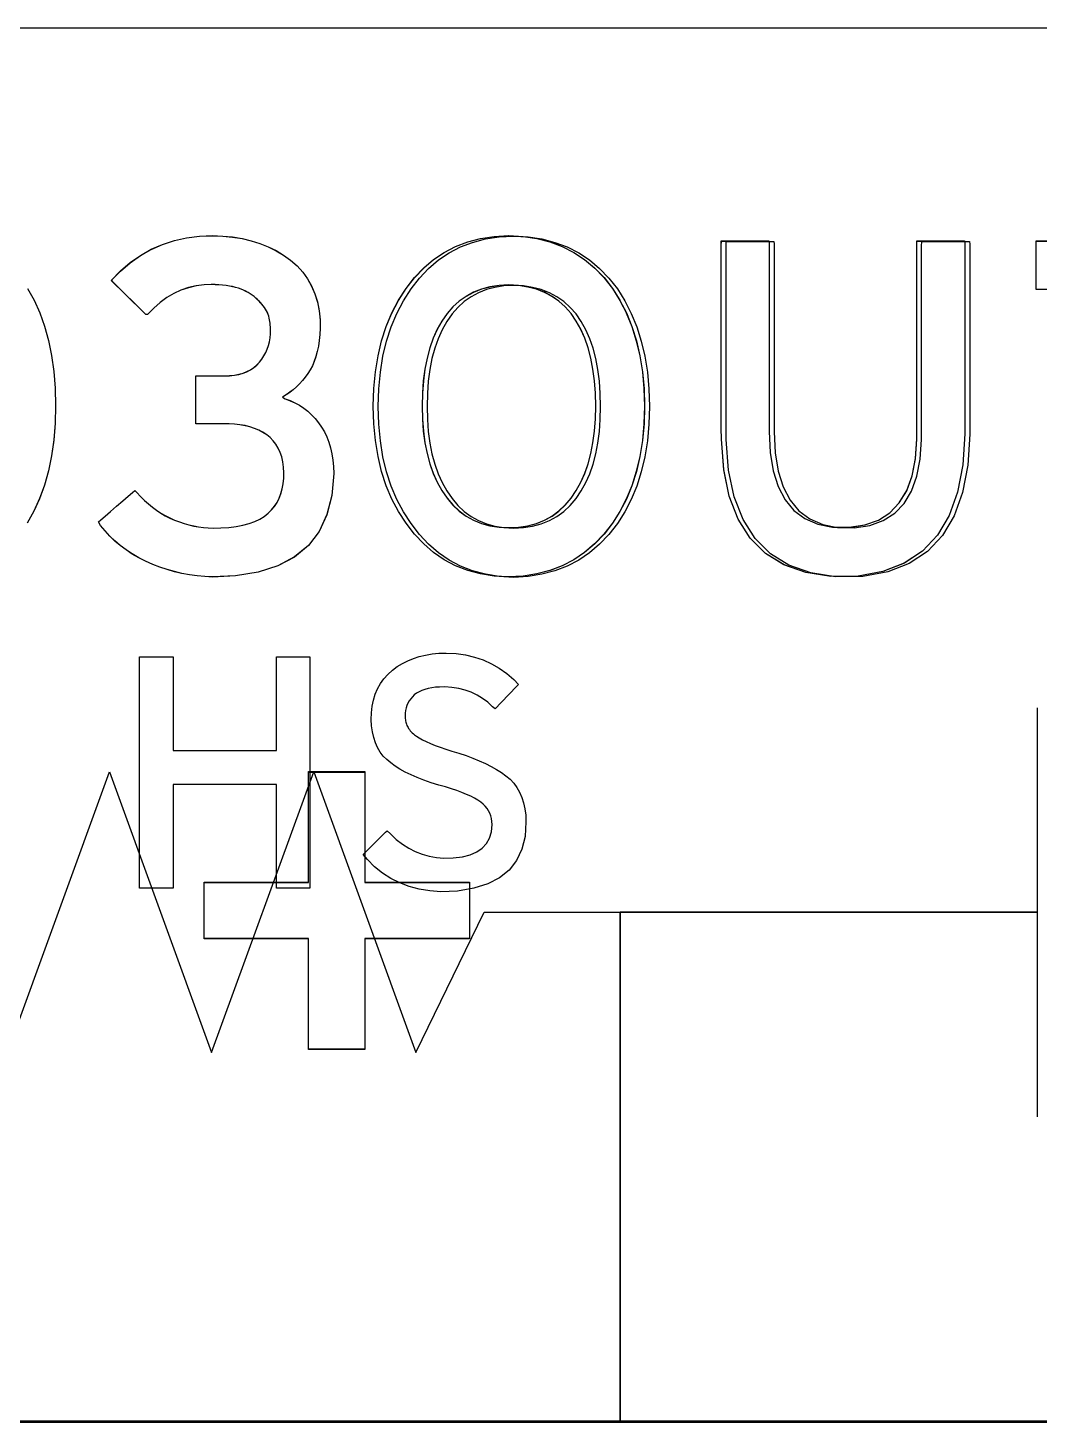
# Model space of a CAD drawing. Extents: x 1 to 47.7, y 0.2 to 35.
# Drawn here: x 29.6969 to 29.994, y 11.935 to 12.3447 of the extents above; entities that cross this region are included whole.
import ezdxf

# ---------------------------------------------------------------- set-up
doc = ezdxf.new("R2010")
doc.units = 0
doc.header["$MEASUREMENT"] = 0
for name, color, linetype in [('5_1___24__TARGET_LEDS___12', 7, 'CONTINUOUS'), ('6_1__EMPTY_IO_BOARD_POSITI', 7, 'CONTINUOUS'), ('6_2___8__INDEPENDENT_INPUT', 7, 'CONTINUOUS'), ('6_3___8__OPTOISO_INDEPENDE', 7, 'CONTINUOUS'), ('6_4___24__OPTOISO_INDEPEND', 7, 'CONTINUOUS'), ('6_5___8__INDEPENDENT_INPUT', 7, 'CONTINUOUS'), ('6_6___8__INDEPENDENT_INPUT', 7, 'CONTINUOUS'), ('6_7___8__OPTOISO_INDEPENDE', 7, 'CONTINUOUS'), ('6_8___8__OPTOISO_INDEPENDE', 7, 'CONTINUOUS'), ('7_0_____DWG', 7, 'CONTINUOUS')]:
    doc.layers.add(name, color=color, linetype=linetype)

msp = doc.modelspace()

# ---------------------------------------------------------------- linework, layer by layer
at = {"layer": '5_1___24__TARGET_LEDS___12'}
for points in [[(29.87952, 12.23346), (29.87934, 12.22829), (29.87888, 12.22336), (29.87813, 12.21869), (29.87709, 12.21427), (29.87577, 12.21009), (29.87416, 12.20617), (29.87226, 12.20249), (29.87007, 12.19907), (29.86758, 12.19587), (29.86485, 12.19299), (29.86189, 12.19048), (29.85872, 12.18834), (29.85533, 12.18658), (29.85172, 12.18519), (29.84789, 12.18418), (29.84384, 12.18354), (29.83957, 12.18328), (29.83534, 12.18354), (29.83133, 12.18418), (29.82754, 12.18519), (29.82398, 12.18658), (29.82063, 12.18834), (29.81751, 12.19048), (29.81461, 12.19299), (29.81193, 12.19587), (29.80944, 12.19907), (29.8072, 12.20249), (29.80526, 12.20617), (29.80361, 12.21009), (29.80225, 12.21427), (29.80119, 12.21869), (29.80042, 12.22336), (29.79994, 12.22829), (29.79976, 12.23346), (29.79994, 12.23863), (29.80042, 12.24357), (29.80119, 12.24825), (29.80225, 12.2527), (29.80361, 12.2569), (29.80526, 12.26085), (29.8072, 12.26456), (29.80944, 12.26803), (29.81193, 12.27123), (29.81461, 12.27407), (29.81751, 12.27654), (29.82063, 12.27863), (29.82398, 12.28036), (29.82754, 12.28172), (29.83133, 12.28271), (29.83534, 12.28333), (29.83957, 12.28358), (29.84384, 12.28333), (29.84789, 12.28271), (29.85172, 12.28172), (29.85533, 12.28036), (29.85872, 12.27863), (29.86189, 12.27654), (29.86485, 12.27407), (29.86758, 12.27123), (29.87007, 12.26803), (29.87226, 12.26456), (29.87416, 12.26085), (29.87577, 12.2569), (29.87709, 12.2527), (29.87813, 12.24825), (29.87888, 12.24357), (29.87934, 12.23863)], [(29.97358, 12.22534), (29.97302, 12.21622), (29.9715, 12.20822), (29.96902, 12.20133), (29.96559, 12.19555), (29.96119, 12.19088), (29.95583, 12.18732), (29.94951, 12.18488), (29.94223, 12.18354), (29.9342, 12.18342), (29.92686, 12.18456), (29.92047, 12.18682), (29.91503, 12.19019), (29.91054, 12.19467), (29.90699, 12.20027), (29.9044, 12.20698), (29.90275, 12.2148), (29.90206, 12.22374), (29.90203, 12.22703), (29.90203, 12.23203), (29.90203, 12.23969), (29.90203, 12.24895), (29.90203, 12.25873), (29.90203, 12.26798), (29.90203, 12.27564), (29.90203, 12.28064), (29.90205, 12.28202), (29.90278, 12.28202), (29.90433, 12.28202), (29.90644, 12.28202), (29.90884, 12.28202), (29.91127, 12.28202), (29.91346, 12.28202), (29.91514, 12.28202), (29.91605, 12.28202), (29.91614, 12.28124), (29.91614, 12.27692), (29.91614, 12.26976), (29.91614, 12.26079), (29.91614, 12.25109), (29.91614, 12.24171), (29.91614, 12.2337), (29.91614, 12.22812), (29.91614, 12.22602), (29.91643, 12.21988), (29.9173, 12.21449), (29.91876, 12.20985), (29.9208, 12.20596), (29.92342, 12.20283), (29.92662, 12.20045), (29.93041, 12.19882), (29.93477, 12.19794), (29.93967, 12.19786), (29.94423, 12.19856), (29.9482, 12.19999), (29.95157, 12.20214), (29.95434, 12.20503), (29.95652, 12.20863), (29.9581, 12.21297), (29.95908, 12.21803), (29.95947, 12.22383), (29.95947, 12.22646), (29.95947, 12.23151), (29.95947, 12.23925), (29.95947, 12.2486), (29.95947, 12.25849), (29.95947, 12.26784), (29.95947, 12.27558), (29.95947, 12.28063), (29.9595, 12.28202), (29.96022, 12.28202), (29.96177, 12.28202), (29.96388, 12.28202), (29.96628, 12.28202), (29.96871, 12.28202), (29.9709, 12.28202), (29.97258, 12.28202), (29.97349, 12.28202), (29.97358, 12.28123), (29.97358, 12.27686), (29.97358, 12.26961), (29.97358, 12.26054), (29.97358, 12.25072), (29.97358, 12.24122), (29.97358, 12.23311), (29.97358, 12.22746)], [(29.86514, 12.23346), (29.86505, 12.23728), (29.86478, 12.2409), (29.86434, 12.24432), (29.86371, 12.24755), (29.86291, 12.25058), (29.86193, 12.25341), (29.86077, 12.25604), (29.85943, 12.25848), (29.85791, 12.26069), (29.85621, 12.26262), (29.85435, 12.2643), (29.85231, 12.26573), (29.8501, 12.26691), (29.84772, 12.26783), (29.84517, 12.2685), (29.84246, 12.26891), (29.83957, 12.26907), (29.83675, 12.26891), (29.83408, 12.2685), (29.83158, 12.26783), (29.82924, 12.26691), (29.82706, 12.26573), (29.82504, 12.2643), (29.82319, 12.26262), (29.82149, 12.26069), (29.81996, 12.25848), (29.81859, 12.25604), (29.81741, 12.25341), (29.81641, 12.25058), (29.81559, 12.24755), (29.81496, 12.24432), (29.8145, 12.2409), (29.81423, 12.23728), (29.81414, 12.23346), (29.81423, 12.22969), (29.8145, 12.22611), (29.81496, 12.22272), (29.81559, 12.21953), (29.81641, 12.21653), (29.81741, 12.21373), (29.81859, 12.21112), (29.81996, 12.2087), (29.82149, 12.20645), (29.82319, 12.20442), (29.82504, 12.20266), (29.82706, 12.20117), (29.82924, 12.19995), (29.83158, 12.199), (29.83408, 12.19832), (29.83675, 12.19792), (29.83957, 12.19778), (29.84246, 12.19792), (29.84517, 12.19832), (29.84772, 12.199), (29.8501, 12.19995), (29.85231, 12.20117), (29.85435, 12.20266), (29.85621, 12.20442), (29.85791, 12.20645), (29.85943, 12.2087), (29.86077, 12.21112), (29.86193, 12.21373), (29.86291, 12.21653), (29.86371, 12.21953), (29.86434, 12.22272), (29.86478, 12.22611), (29.86505, 12.22969)]]:
    msp.add_lwpolyline(points, close=True, dxfattribs=at)
for points in [[(29.99341, 12.14479), (29.99341, 12.02479)], [(29.79584, 12.07701), (29.79584, 12.04454), (29.77927, 12.04454), (29.77927, 12.07701), (29.74863, 12.07701), (29.74863, 12.0936), (29.77927, 12.0936), (29.77927, 12.12607), (29.79584, 12.12607), (29.79584, 12.0936), (29.82661, 12.0936), (29.82661, 12.07701), (29.79584, 12.07701)], [(29.99341, 12.08479), (29.87092, 12.08479), (29.87092, 11.93527)], [(30.3469, 11.93527), (30.22109, 11.93527), (30.09127, 11.93527), (29.95788, 11.93527), (29.82138, 11.93527), (29.6822, 11.93527), (29.5408, 11.93527), (29.2531, 11.93527), (28.96184, 11.93527), (28.67058, 11.93527), (28.38288, 11.93527)]]:
    msp.add_lwpolyline(points, dxfattribs=at)
at = {"layer": '6_1__EMPTY_IO_BOARD_POSITI'}
msp.add_lwpolyline([(28.41796, 11.93503), (28.61994, 11.93503), (29.02898, 11.93503), (29.43662, 11.93503), (29.63685, 11.93503), (29.83304, 11.93503), (30.02398, 11.93503), (30.20844, 11.93503), (30.29786, 11.93503)], dxfattribs=at)
at = {"layer": '6_2___8__INDEPENDENT_INPUT'}
for points in [[(29.87807, 12.23357), (29.87789, 12.2284), (29.87743, 12.22347), (29.87668, 12.2188), (29.87565, 12.21438), (29.87432, 12.2102), (29.87271, 12.20628), (29.87081, 12.2026), (29.86863, 12.19918), (29.86614, 12.19598), (29.8634, 12.19309), (29.86045, 12.19059), (29.85727, 12.18845), (29.85388, 12.18669), (29.85027, 12.1853), (29.84644, 12.18429), (29.8424, 12.18365), (29.83813, 12.18338), (29.8339, 12.18365), (29.82989, 12.18429), (29.8261, 12.1853), (29.82253, 12.18669), (29.81919, 12.18845), (29.81606, 12.19059), (29.81316, 12.19309), (29.81049, 12.19598), (29.808, 12.19918), (29.80576, 12.2026), (29.80381, 12.20628), (29.80216, 12.2102), (29.8008, 12.21438), (29.79974, 12.2188), (29.79897, 12.22347), (29.7985, 12.2284), (29.79833, 12.23357), (29.7985, 12.23874), (29.79897, 12.24367), (29.79974, 12.24836), (29.8008, 12.2528), (29.80216, 12.257), (29.80381, 12.26096), (29.80576, 12.26467), (29.808, 12.26814), (29.81049, 12.27134), (29.81316, 12.27418), (29.81606, 12.27664), (29.81919, 12.27874), (29.82253, 12.28047), (29.8261, 12.28183), (29.82989, 12.28282), (29.8339, 12.28344), (29.83813, 12.28368), (29.8424, 12.28344), (29.84644, 12.28282), (29.85027, 12.28183), (29.85388, 12.28047), (29.85727, 12.27874), (29.86045, 12.27664), (29.8634, 12.27418), (29.86614, 12.27134), (29.86863, 12.26814), (29.87081, 12.26467), (29.87271, 12.26096), (29.87432, 12.257), (29.87565, 12.2528), (29.87668, 12.24836), (29.87743, 12.24367), (29.87789, 12.23874)], [(29.97213, 12.22545), (29.97157, 12.21633), (29.97005, 12.20833), (29.96758, 12.20144), (29.96414, 12.19565), (29.95974, 12.19099), (29.95439, 12.18743), (29.94807, 12.18498), (29.94079, 12.18365), (29.93277, 12.18353), (29.92542, 12.18467), (29.91903, 12.18693), (29.91359, 12.1903), (29.9091, 12.19478), (29.90555, 12.20038), (29.90296, 12.20709), (29.90131, 12.21491), (29.90062, 12.22385), (29.90059, 12.22714), (29.90059, 12.23214), (29.90059, 12.2398), (29.90059, 12.24905), (29.90059, 12.25884), (29.90059, 12.26809), (29.90059, 12.27575), (29.90059, 12.28075), (29.90062, 12.28212), (29.90134, 12.28212), (29.90289, 12.28212), (29.905, 12.28212), (29.90739, 12.28212), (29.90982, 12.28212), (29.91201, 12.28212), (29.91369, 12.28212), (29.9146, 12.28212), (29.91469, 12.28135), (29.91469, 12.27703), (29.91469, 12.26987), (29.91469, 12.2609), (29.91469, 12.2512), (29.91469, 12.24182), (29.91469, 12.23381), (29.91469, 12.22822), (29.91469, 12.22613), (29.91498, 12.21998), (29.91585, 12.21459), (29.91731, 12.20996), (29.91934, 12.20607), (29.92196, 12.20294), (29.92517, 12.20056), (29.92895, 12.19893), (29.93332, 12.19805), (29.93822, 12.19797), (29.94279, 12.19867), (29.94676, 12.2001), (29.95013, 12.20225), (29.9529, 12.20513), (29.95508, 12.20874), (29.95666, 12.21308), (29.95764, 12.21814), (29.95803, 12.22393), (29.95803, 12.22657), (29.95803, 12.23162), (29.95803, 12.23936), (29.95803, 12.24871), (29.95803, 12.2586), (29.95803, 12.26795), (29.95803, 12.27569), (29.95803, 12.28074), (29.95806, 12.28212), (29.95878, 12.28212), (29.96033, 12.28212), (29.96244, 12.28212), (29.96484, 12.28212), (29.96726, 12.28212), (29.96945, 12.28212), (29.97113, 12.28212), (29.97204, 12.28212), (29.97213, 12.28134), (29.97213, 12.27697), (29.97213, 12.26972), (29.97213, 12.26065), (29.97213, 12.25083), (29.97213, 12.24133), (29.97213, 12.23322), (29.97213, 12.22757)], [(29.8637, 12.23357), (29.86361, 12.23739), (29.86335, 12.24101), (29.8629, 12.24443), (29.86228, 12.24766), (29.86147, 12.25069), (29.86049, 12.25352), (29.85933, 12.25615), (29.858, 12.25859), (29.85647, 12.2608), (29.85477, 12.26273), (29.8529, 12.26441), (29.85086, 12.26584), (29.84866, 12.26702), (29.84628, 12.26794), (29.84373, 12.2686), (29.84102, 12.26902), (29.83813, 12.26918), (29.83531, 12.26902), (29.83264, 12.2686), (29.83014, 12.26794), (29.8278, 12.26702), (29.82562, 12.26584), (29.8236, 12.26441), (29.82175, 12.26273), (29.82005, 12.2608), (29.81852, 12.25859), (29.81715, 12.25615), (29.81597, 12.25352), (29.81497, 12.25069), (29.81415, 12.24766), (29.81351, 12.24443), (29.81305, 12.24101), (29.81278, 12.23739), (29.81269, 12.23357), (29.81278, 12.22979), (29.81305, 12.22622), (29.81351, 12.22283), (29.81415, 12.21964), (29.81497, 12.21664), (29.81597, 12.21384), (29.81715, 12.21123), (29.81852, 12.20881), (29.82005, 12.20656), (29.82175, 12.20453), (29.8236, 12.20277), (29.82562, 12.20128), (29.8278, 12.20006), (29.83014, 12.19911), (29.83264, 12.19843), (29.83531, 12.19802), (29.83813, 12.19789), (29.84102, 12.19802), (29.84373, 12.19843), (29.84628, 12.19911), (29.84866, 12.20006), (29.85086, 12.20128), (29.8529, 12.20277), (29.85477, 12.20453), (29.85647, 12.20656), (29.858, 12.20881), (29.85933, 12.21123), (29.86049, 12.21384), (29.86147, 12.21664), (29.86228, 12.21964), (29.8629, 12.22283), (29.86335, 12.22622), (29.86361, 12.22979)]]:
    msp.add_lwpolyline(points, close=True, dxfattribs=at)
for points in [[(30.03465, 12.26789), (30.03465, 12.18494), (30.02056, 12.18494), (30.02056, 12.26789), (29.9931, 12.26789), (29.9931, 12.28212), (30.06215, 12.28212), (30.06215, 12.26789), (30.03465, 12.26789)], [(29.99341, 12.1449), (29.99341, 12.02491)], [(29.99341, 12.08491), (29.87092, 12.08491), (29.87092, 11.93527)], [(30.3469, 11.93527), (30.22109, 11.93527), (30.09127, 11.93527), (29.95788, 11.93527), (29.82138, 11.93527), (29.6822, 11.93527), (29.5408, 11.93527), (29.2531, 11.93527), (28.96184, 11.93527), (28.67058, 11.93527), (28.38288, 11.93527)]]:
    msp.add_lwpolyline(points, dxfattribs=at)
at = {"layer": '6_3___8__OPTOISO_INDEPENDE'}
for points in [[(29.87807, 12.23357), (29.87789, 12.2284), (29.87743, 12.22347), (29.87668, 12.2188), (29.87565, 12.21438), (29.87432, 12.2102), (29.87271, 12.20628), (29.87081, 12.2026), (29.86863, 12.19918), (29.86614, 12.19598), (29.8634, 12.19309), (29.86045, 12.19059), (29.85727, 12.18845), (29.85388, 12.18669), (29.85027, 12.1853), (29.84644, 12.18429), (29.8424, 12.18365), (29.83813, 12.18338), (29.8339, 12.18365), (29.82989, 12.18429), (29.8261, 12.1853), (29.82253, 12.18669), (29.81919, 12.18845), (29.81606, 12.19059), (29.81316, 12.19309), (29.81049, 12.19598), (29.808, 12.19918), (29.80576, 12.2026), (29.80381, 12.20628), (29.80216, 12.2102), (29.8008, 12.21438), (29.79974, 12.2188), (29.79897, 12.22347), (29.7985, 12.2284), (29.79833, 12.23357), (29.7985, 12.23874), (29.79897, 12.24367), (29.79974, 12.24836), (29.8008, 12.2528), (29.80216, 12.257), (29.80381, 12.26096), (29.80576, 12.26467), (29.808, 12.26814), (29.81049, 12.27134), (29.81316, 12.27418), (29.81606, 12.27664), (29.81919, 12.27874), (29.82253, 12.28047), (29.8261, 12.28183), (29.82989, 12.28282), (29.8339, 12.28344), (29.83813, 12.28368), (29.8424, 12.28344), (29.84644, 12.28282), (29.85027, 12.28183), (29.85388, 12.28047), (29.85727, 12.27874), (29.86045, 12.27664), (29.8634, 12.27418), (29.86614, 12.27134), (29.86863, 12.26814), (29.87081, 12.26467), (29.87271, 12.26096), (29.87432, 12.257), (29.87565, 12.2528), (29.87668, 12.24836), (29.87743, 12.24367), (29.87789, 12.23874)], [(29.97213, 12.22545), (29.97157, 12.21633), (29.97005, 12.20833), (29.96758, 12.20144), (29.96414, 12.19565), (29.95974, 12.19099), (29.95439, 12.18743), (29.94807, 12.18498), (29.94079, 12.18365), (29.93277, 12.18353), (29.92542, 12.18467), (29.91903, 12.18693), (29.91359, 12.1903), (29.9091, 12.19478), (29.90555, 12.20038), (29.90296, 12.20709), (29.90131, 12.21491), (29.90062, 12.22385), (29.90059, 12.22714), (29.90059, 12.23214), (29.90059, 12.2398), (29.90059, 12.24905), (29.90059, 12.25884), (29.90059, 12.26809), (29.90059, 12.27575), (29.90059, 12.28075), (29.90062, 12.28212), (29.90134, 12.28212), (29.90289, 12.28212), (29.905, 12.28212), (29.90739, 12.28212), (29.90982, 12.28212), (29.91201, 12.28212), (29.91369, 12.28212), (29.9146, 12.28212), (29.91469, 12.28135), (29.91469, 12.27703), (29.91469, 12.26987), (29.91469, 12.2609), (29.91469, 12.2512), (29.91469, 12.24182), (29.91469, 12.23381), (29.91469, 12.22822), (29.91469, 12.22613), (29.91498, 12.21998), (29.91585, 12.21459), (29.91731, 12.20996), (29.91934, 12.20607), (29.92196, 12.20294), (29.92517, 12.20056), (29.92895, 12.19893), (29.93332, 12.19805), (29.93822, 12.19797), (29.94279, 12.19867), (29.94676, 12.2001), (29.95013, 12.20225), (29.9529, 12.20513), (29.95508, 12.20874), (29.95666, 12.21308), (29.95764, 12.21814), (29.95803, 12.22393), (29.95803, 12.22657), (29.95803, 12.23162), (29.95803, 12.23936), (29.95803, 12.24871), (29.95803, 12.2586), (29.95803, 12.26795), (29.95803, 12.27569), (29.95803, 12.28074), (29.95806, 12.28212), (29.95878, 12.28212), (29.96033, 12.28212), (29.96244, 12.28212), (29.96484, 12.28212), (29.96726, 12.28212), (29.96945, 12.28212), (29.97113, 12.28212), (29.97204, 12.28212), (29.97213, 12.28134), (29.97213, 12.27697), (29.97213, 12.26972), (29.97213, 12.26065), (29.97213, 12.25083), (29.97213, 12.24133), (29.97213, 12.23322), (29.97213, 12.22757)], [(29.8637, 12.23357), (29.86361, 12.23739), (29.86335, 12.24101), (29.8629, 12.24443), (29.86228, 12.24766), (29.86147, 12.25069), (29.86049, 12.25352), (29.85933, 12.25615), (29.858, 12.25859), (29.85647, 12.2608), (29.85477, 12.26273), (29.8529, 12.26441), (29.85086, 12.26584), (29.84866, 12.26702), (29.84628, 12.26794), (29.84373, 12.2686), (29.84102, 12.26902), (29.83813, 12.26918), (29.83531, 12.26902), (29.83264, 12.2686), (29.83014, 12.26794), (29.8278, 12.26702), (29.82562, 12.26584), (29.8236, 12.26441), (29.82175, 12.26273), (29.82005, 12.2608), (29.81852, 12.25859), (29.81715, 12.25615), (29.81597, 12.25352), (29.81497, 12.25069), (29.81415, 12.24766), (29.81351, 12.24443), (29.81305, 12.24101), (29.81278, 12.23739), (29.81269, 12.23357), (29.81278, 12.22979), (29.81305, 12.22622), (29.81351, 12.22283), (29.81415, 12.21964), (29.81497, 12.21664), (29.81597, 12.21384), (29.81715, 12.21123), (29.81852, 12.20881), (29.82005, 12.20656), (29.82175, 12.20453), (29.8236, 12.20277), (29.82562, 12.20128), (29.8278, 12.20006), (29.83014, 12.19911), (29.83264, 12.19843), (29.83531, 12.19802), (29.83813, 12.19789), (29.84102, 12.19802), (29.84373, 12.19843), (29.84628, 12.19911), (29.84866, 12.20006), (29.85086, 12.20128), (29.8529, 12.20277), (29.85477, 12.20453), (29.85647, 12.20656), (29.858, 12.20881), (29.85933, 12.21123), (29.86049, 12.21384), (29.86147, 12.21664), (29.86228, 12.21964), (29.8629, 12.22283), (29.86335, 12.22622), (29.86361, 12.22979)]]:
    msp.add_lwpolyline(points, close=True, dxfattribs=at)
for points in [[(30.03465, 12.26789), (30.03465, 12.18494), (30.02056, 12.18494), (30.02056, 12.26789), (29.9931, 12.26789), (29.9931, 12.28212), (30.06215, 12.28212), (30.06215, 12.26789), (30.03465, 12.26789)], [(29.99341, 12.1449), (29.99341, 12.02491)], [(29.99341, 12.08491), (29.87092, 12.08491), (29.87092, 11.93527)], [(30.3469, 11.93527), (30.22109, 11.93527), (30.09127, 11.93527), (29.95788, 11.93527), (29.82138, 11.93527), (29.6822, 11.93527), (29.5408, 11.93527), (29.2531, 11.93527), (28.96184, 11.93527), (28.67058, 11.93527), (28.38288, 11.93527)]]:
    msp.add_lwpolyline(points, dxfattribs=at)
at = {"layer": '6_4___24__OPTOISO_INDEPEND'}
for points in [[(29.87805, 12.23359), (29.87788, 12.22842), (29.87742, 12.22349), (29.87667, 12.21882), (29.87563, 12.2144), (29.87431, 12.21022), (29.87269, 12.2063), (29.87079, 12.20262), (29.86861, 12.1992), (29.86612, 12.196), (29.86338, 12.19311), (29.86043, 12.19061), (29.85725, 12.18847), (29.85386, 12.18671), (29.85025, 12.18532), (29.84643, 12.18431), (29.84238, 12.18367), (29.83812, 12.1834), (29.83389, 12.18367), (29.82987, 12.18431), (29.82608, 12.18532), (29.82252, 12.18671), (29.81917, 12.18847), (29.81605, 12.19061), (29.81315, 12.19311), (29.81047, 12.196), (29.80799, 12.1992), (29.80574, 12.20262), (29.8038, 12.2063), (29.80215, 12.21022), (29.80079, 12.2144), (29.79973, 12.21882), (29.79896, 12.22349), (29.79849, 12.22842), (29.79831, 12.23359), (29.79849, 12.23876), (29.79896, 12.24369), (29.79973, 12.24838), (29.80079, 12.25283), (29.80215, 12.25702), (29.8038, 12.26098), (29.80574, 12.26469), (29.80799, 12.26816), (29.81047, 12.27136), (29.81315, 12.2742), (29.81605, 12.27666), (29.81917, 12.27876), (29.82252, 12.28049), (29.82608, 12.28185), (29.82987, 12.28284), (29.83389, 12.28346), (29.83812, 12.2837), (29.84238, 12.28346), (29.84643, 12.28284), (29.85025, 12.28185), (29.85386, 12.28049), (29.85725, 12.27876), (29.86043, 12.27666), (29.86338, 12.2742), (29.86612, 12.27136), (29.86861, 12.26816), (29.87079, 12.26469), (29.87269, 12.26098), (29.87431, 12.25702), (29.87563, 12.25283), (29.87667, 12.24838), (29.87742, 12.24369), (29.87788, 12.23876)], [(29.97211, 12.22547), (29.97156, 12.21635), (29.97004, 12.20835), (29.96756, 12.20146), (29.96413, 12.19568), (29.95973, 12.19101), (29.95437, 12.18745), (29.94806, 12.185), (29.94078, 12.18367), (29.93275, 12.18355), (29.92541, 12.18469), (29.91902, 12.18695), (29.91358, 12.19032), (29.90908, 12.1948), (29.90554, 12.2004), (29.90294, 12.20711), (29.9013, 12.21493), (29.90061, 12.22387), (29.90058, 12.22716), (29.90058, 12.23216), (29.90058, 12.23982), (29.90058, 12.24907), (29.90058, 12.25886), (29.90058, 12.26811), (29.90058, 12.27577), (29.90058, 12.28077), (29.9006, 12.28215), (29.90133, 12.28215), (29.90288, 12.28215), (29.90498, 12.28215), (29.90738, 12.28215), (29.90981, 12.28215), (29.91199, 12.28215), (29.91367, 12.28215), (29.91458, 12.28215), (29.91467, 12.28137), (29.91467, 12.27705), (29.91467, 12.26989), (29.91467, 12.26092), (29.91467, 12.25122), (29.91467, 12.24184), (29.91467, 12.23383), (29.91467, 12.22824), (29.91467, 12.22615), (29.91496, 12.22001), (29.91584, 12.21461), (29.91729, 12.20998), (29.91933, 12.20609), (29.92195, 12.20296), (29.92515, 12.20058), (29.92894, 12.19895), (29.93331, 12.19807), (29.93821, 12.19799), (29.94277, 12.19869), (29.94674, 12.20012), (29.95012, 12.20227), (29.95289, 12.20515), (29.95507, 12.20876), (29.95665, 12.2131), (29.95763, 12.21816), (29.95802, 12.22395), (29.95802, 12.22659), (29.95802, 12.23164), (29.95802, 12.23938), (29.95802, 12.24873), (29.95802, 12.25862), (29.95802, 12.26797), (29.95802, 12.27571), (29.95802, 12.28076), (29.95804, 12.28215), (29.95877, 12.28215), (29.96032, 12.28215), (29.96242, 12.28215), (29.96482, 12.28215), (29.96725, 12.28215), (29.96943, 12.28215), (29.97111, 12.28215), (29.97203, 12.28215), (29.97211, 12.28136), (29.97211, 12.27699), (29.97211, 12.26974), (29.97211, 12.26067), (29.97211, 12.25085), (29.97211, 12.24135), (29.97211, 12.23324), (29.97211, 12.22759)], [(29.86369, 12.23359), (29.8636, 12.23741), (29.86333, 12.24103), (29.86289, 12.24445), (29.86226, 12.24768), (29.86146, 12.25071), (29.86048, 12.25354), (29.85932, 12.25617), (29.85798, 12.25861), (29.85646, 12.26082), (29.85476, 12.26275), (29.85289, 12.26443), (29.85085, 12.26586), (29.84864, 12.26704), (29.84626, 12.26796), (29.84372, 12.26863), (29.841, 12.26904), (29.83812, 12.2692), (29.83529, 12.26904), (29.83263, 12.26863), (29.83012, 12.26796), (29.82778, 12.26704), (29.8256, 12.26586), (29.82359, 12.26443), (29.82173, 12.26275), (29.82004, 12.26082), (29.8185, 12.25861), (29.81714, 12.25617), (29.81596, 12.25354), (29.81495, 12.25071), (29.81413, 12.24768), (29.8135, 12.24445), (29.81304, 12.24103), (29.81277, 12.23741), (29.81268, 12.23359), (29.81277, 12.22982), (29.81304, 12.22624), (29.8135, 12.22285), (29.81413, 12.21966), (29.81495, 12.21666), (29.81596, 12.21386), (29.81714, 12.21125), (29.8185, 12.20883), (29.82004, 12.20658), (29.82173, 12.20455), (29.82359, 12.20279), (29.8256, 12.2013), (29.82778, 12.20008), (29.83012, 12.19913), (29.83263, 12.19845), (29.83529, 12.19805), (29.83812, 12.19791), (29.841, 12.19805), (29.84372, 12.19845), (29.84626, 12.19913), (29.84864, 12.20008), (29.85085, 12.2013), (29.85289, 12.20279), (29.85476, 12.20455), (29.85646, 12.20658), (29.85798, 12.20883), (29.85932, 12.21125), (29.86048, 12.21386), (29.86146, 12.21666), (29.86226, 12.21966), (29.86289, 12.22285), (29.86333, 12.22624), (29.8636, 12.22982)], [(29.84321, 12.11145), (29.84293, 12.10716), (29.84202, 12.10337), (29.84046, 12.10007), (29.83827, 12.09728), (29.83544, 12.09499), (29.83197, 12.09319), (29.82786, 12.0919), (29.82311, 12.0911), (29.81816, 12.09085), (29.81492, 12.09111), (29.81183, 12.09163), (29.8089, 12.09242), (29.80613, 12.09348), (29.80352, 12.0948), (29.80106, 12.09639), (29.79875, 12.09825), (29.79661, 12.10037), (29.79539, 12.10186), (29.79582, 12.10229), (29.79663, 12.10309), (29.79768, 12.10414), (29.79887, 12.10532), (29.80005, 12.1065), (29.80112, 12.10757), (29.80194, 12.10838), (29.80239, 12.10883), (29.80339, 12.10788), (29.80511, 12.10628), (29.8069, 12.10489), (29.80876, 12.1037), (29.81068, 12.10271), (29.81268, 12.10193), (29.81474, 12.10135), (29.81687, 12.10097), (29.81906, 12.1008), (29.82185, 12.10086), (29.82451, 12.10119), (29.82681, 12.10177), (29.82877, 12.1026), (29.83037, 12.10369), (29.83162, 12.10504), (29.83251, 12.10664), (29.83306, 12.1085), (29.83325, 12.11062), (29.83321, 12.11155), (29.83309, 12.11238), (29.83289, 12.11318), (29.8326, 12.11394), (29.83223, 12.11467), (29.83178, 12.11536), (29.83124, 12.11601), (29.83062, 12.11663), (29.82991, 12.11722), (29.82906, 12.1178), (29.82808, 12.11837), (29.82698, 12.11894), (29.82575, 12.1195), (29.82439, 12.12005), (29.82291, 12.1206), (29.8213, 12.12114), (29.81957, 12.12168), (29.81757, 12.12225), (29.81533, 12.12294), (29.81323, 12.12366), (29.81126, 12.12442), (29.80943, 12.12522), (29.80774, 12.12605), (29.80618, 12.12691), (29.80475, 12.12781), (29.80346, 12.12875), (29.8023, 12.12971), (29.80127, 12.13076), (29.80036, 12.13193), (29.79959, 12.13323), (29.79896, 12.13464), (29.79846, 12.13618), (29.79809, 12.13784), (29.79785, 12.13962), (29.79775, 12.14152), (29.7978, 12.14351), (29.79801, 12.14541), (29.79838, 12.14722), (29.79892, 12.14893), (29.79961, 12.15054), (29.80047, 12.15205), (29.80148, 12.15346), (29.80266, 12.15477), (29.804, 12.15598), (29.8054, 12.15704), (29.80689, 12.15797), (29.80846, 12.15878), (29.81012, 12.15946), (29.81186, 12.16002), (29.81369, 12.16046), (29.8156, 12.16078), (29.8176, 12.16097), (29.81977, 12.16103), (29.82266, 12.16088), (29.82544, 12.16048), (29.8281, 12.15986), (29.83064, 12.159), (29.83307, 12.1579), (29.83538, 12.15658), (29.83757, 12.15502), (29.83964, 12.15322), (29.84103, 12.15178), (29.84065, 12.15138), (29.83988, 12.15059), (29.83886, 12.14953), (29.8377, 12.14833), (29.83652, 12.14711), (29.83546, 12.146), (29.83462, 12.14513), (29.83414, 12.14463), (29.83341, 12.14524), (29.83198, 12.14656), (29.83045, 12.14771), (29.82883, 12.14868), (29.82713, 12.1495), (29.82533, 12.15014), (29.82345, 12.15062), (29.82147, 12.15093), (29.81941, 12.15107), (29.81784, 12.15105), (29.81663, 12.15096), (29.8155, 12.15081), (29.81445, 12.15061), (29.81348, 12.15034), (29.81259, 12.15003), (29.81178, 12.14965), (29.81105, 12.14921), (29.8104, 12.14872), (29.80983, 12.14816), (29.80933, 12.14757), (29.8089, 12.14695), (29.80853, 12.14629), (29.80823, 12.14561), (29.80799, 12.14489), (29.80783, 12.14415), (29.80773, 12.14337), (29.8077, 12.14259), (29.80771, 12.14219), (29.80773, 12.14181), (29.80778, 12.14144), (29.80784, 12.14109), (29.80791, 12.14074), (29.80801, 12.14041), (29.80812, 12.14009), (29.80824, 12.13979), (29.80838, 12.13948), (29.80855, 12.13916), (29.80874, 12.13885), (29.80896, 12.13853), (29.80921, 12.13822), (29.80949, 12.13792), (29.80979, 12.13761), (29.81012, 12.13731), (29.81048, 12.13702), (29.81101, 12.13662), (29.81184, 12.13609), (29.81281, 12.13555), (29.81391, 12.13501), (29.81514, 12.13446), (29.8165, 12.13391), (29.818, 12.13335), (29.81963, 12.13278), (29.8214, 12.13222), (29.82347, 12.13159), (29.82559, 12.1309), (29.8276, 12.13017), (29.82949, 12.1294), (29.83128, 12.12859), (29.83295, 12.12774), (29.83451, 12.12685), (29.83597, 12.12592), (29.83731, 12.12496), (29.83853, 12.12393), (29.83961, 12.12278), (29.84055, 12.12151), (29.84135, 12.12013), (29.842, 12.11863), (29.84252, 12.11701), (29.84289, 12.11527), (29.84312, 12.11342)]]:
    msp.add_lwpolyline(points, close=True, dxfattribs=at)
for points in [[(30.03464, 12.26791), (30.03464, 12.18496), (30.02055, 12.18496), (30.02055, 12.26791), (29.99308, 12.26791), (29.99308, 12.28215), (30.06213, 12.28215), (30.06213, 12.26791), (30.03464, 12.26791)], [(29.76987, 12.09192), (29.76987, 12.12245), (29.73953, 12.12245), (29.73953, 12.09192), (29.72967, 12.09192), (29.72967, 12.15995), (29.73953, 12.15995), (29.73953, 12.13241), (29.76987, 12.13241), (29.76987, 12.15995), (29.77974, 12.15995), (29.77974, 12.09192), (29.76987, 12.09192)], [(29.99341, 12.14493), (29.99341, 12.02492)], [(29.99341, 12.08492), (29.87092, 12.08492), (29.87092, 11.93527)], [(30.3469, 11.93527), (30.22109, 11.93527), (30.09127, 11.93527), (29.95788, 11.93527), (29.82138, 11.93527), (29.6822, 11.93527), (29.5408, 11.93527), (29.2531, 11.93527), (28.96184, 11.93527), (28.67058, 11.93527), (28.38288, 11.93527)]]:
    msp.add_lwpolyline(points, dxfattribs=at)
at = {"layer": '6_5___8__INDEPENDENT_INPUT'}
msp.add_lwpolyline([(29.78672, 12.21381), (29.78616, 12.20737), (29.78473, 12.2017), (29.78243, 12.19679), (29.77926, 12.19264), (29.77521, 12.18927), (29.77029, 12.18665), (29.7645, 12.1848), (29.75783, 12.18372), (29.7511, 12.1834), (29.74882, 12.18351), (29.74656, 12.18373), (29.74433, 12.18404), (29.74212, 12.18445), (29.73994, 12.18496), (29.73778, 12.18557), (29.73564, 12.18628), (29.73353, 12.18709), (29.73145, 12.18801), (29.72944, 12.18904), (29.72753, 12.19015), (29.72572, 12.19134), (29.72402, 12.19262), (29.72242, 12.19398), (29.72092, 12.19542), (29.71952, 12.19695), (29.71822, 12.19855), (29.7176, 12.19957), (29.71828, 12.20017), (29.71952, 12.20124), (29.72113, 12.20265), (29.72292, 12.20421), (29.72472, 12.20578), (29.72632, 12.20718), (29.72756, 12.20826), (29.72824, 12.20885), (29.72891, 12.20821), (29.72999, 12.20703), (29.73111, 12.20591), (29.73226, 12.20487), (29.73345, 12.2039), (29.73467, 12.20301), (29.73594, 12.20218), (29.73724, 12.20142), (29.73857, 12.20074), (29.73996, 12.20012), (29.74136, 12.19958), (29.74276, 12.19911), (29.74417, 12.19871), (29.74558, 12.19838), (29.74699, 12.19812), (29.74841, 12.19793), (29.74983, 12.19781), (29.75125, 12.19777), (29.75358, 12.19781), (29.7559, 12.19796), (29.75806, 12.19822), (29.76005, 12.19859), (29.76187, 12.19908), (29.76353, 12.19967), (29.76501, 12.20038), (29.76633, 12.20119), (29.76748, 12.20212), (29.76846, 12.2031), (29.76933, 12.20417), (29.77007, 12.20532), (29.7707, 12.20656), (29.77122, 12.20788), (29.77161, 12.2093), (29.77189, 12.2108), (29.77205, 12.21238), (29.77209, 12.21406), (29.77198, 12.2157), (29.77177, 12.21723), (29.77143, 12.21867), (29.77099, 12.22001), (29.77043, 12.22125), (29.76975, 12.22239), (29.76897, 12.22342), (29.76806, 12.22436), (29.76704, 12.22519), (29.76592, 12.2259), (29.76472, 12.22652), (29.76344, 12.22706), (29.7621, 12.22751), (29.76067, 12.22787), (29.75918, 12.22814), (29.75761, 12.22832), (29.75596, 12.22842), (29.75493, 12.22843), (29.75438, 12.22843), (29.75337, 12.22843), (29.75205, 12.22843), (29.75058, 12.22843), (29.74912, 12.22843), (29.7478, 12.22843), (29.74679, 12.22843), (29.74624, 12.22843), (29.74618, 12.2286), (29.74618, 12.22961), (29.74618, 12.23131), (29.74618, 12.23346), (29.74618, 12.23582), (29.74618, 12.23815), (29.74618, 12.2402), (29.74618, 12.24172), (29.74618, 12.24248), (29.74634, 12.24253), (29.74703, 12.24253), (29.74812, 12.24253), (29.74948, 12.24253), (29.75094, 12.24253), (29.75236, 12.24253), (29.75359, 12.24253), (29.75447, 12.24253), (29.75486, 12.24253), (29.75614, 12.24256), (29.75754, 12.2427), (29.75885, 12.24295), (29.76008, 12.24329), (29.76123, 12.24374), (29.76229, 12.24429), (29.76326, 12.24494), (29.76415, 12.24569), (29.76495, 12.24655), (29.76563, 12.24743), (29.76623, 12.24836), (29.76676, 12.24933), (29.76719, 12.25035), (29.76755, 12.25141), (29.76783, 12.25251), (29.76802, 12.25365), (29.76813, 12.25484), (29.76816, 12.25596), (29.76815, 12.25644), (29.76812, 12.25693), (29.76808, 12.25743), (29.76802, 12.25793), (29.76794, 12.25844), (29.76785, 12.25896), (29.76774, 12.25948), (29.76761, 12.26001), (29.76745, 12.26055), (29.76722, 12.26108), (29.76696, 12.26159), (29.76667, 12.2621), (29.76636, 12.26259), (29.76601, 12.26307), (29.76564, 12.26354), (29.76524, 12.264), (29.76481, 12.26444), (29.76435, 12.26489), (29.76386, 12.26535), (29.76334, 12.26579), (29.76278, 12.2662), (29.76218, 12.2666), (29.76156, 12.26698), (29.7609, 12.26733), (29.7602, 12.26766), (29.75948, 12.26797), (29.7587, 12.26825), (29.75786, 12.2685), (29.75698, 12.26871), (29.75606, 12.26889), (29.75509, 12.26904), (29.75407, 12.26916), (29.75301, 12.26925), (29.7519, 12.2693), (29.75074, 12.26933), (29.74867, 12.26925), (29.7463, 12.26894), (29.74402, 12.26842), (29.74182, 12.26767), (29.7397, 12.26669), (29.73766, 12.26549), (29.73571, 12.26407), (29.73384, 12.26242), (29.73205, 12.26055), (29.73152, 12.26053), (29.73061, 12.26143), (29.72924, 12.26278), (29.72758, 12.26441), (29.72581, 12.26615), (29.72413, 12.2678), (29.7227, 12.26921), (29.72171, 12.27018), (29.72134, 12.27054), (29.72406, 12.27332), (29.72692, 12.27577), (29.72994, 12.27788), (29.7331, 12.27968), (29.73642, 12.28114), (29.73989, 12.28227), (29.7435, 12.28308), (29.74727, 12.28355), (29.75107, 12.2837), (29.75409, 12.28359), (29.757, 12.2833), (29.75979, 12.28284), (29.76246, 12.28221), (29.76501, 12.28141), (29.76745, 12.28043), (29.76977, 12.27929), (29.77198, 12.27797), (29.77406, 12.27647), (29.77594, 12.2748), (29.7776, 12.27298), (29.77902, 12.27102), (29.78022, 12.2689), (29.7812, 12.26663), (29.78194, 12.26421), (29.78246, 12.26164), (29.78275, 12.25893), (29.78278, 12.25648), (29.78267, 12.25462), (29.78248, 12.25286), (29.78222, 12.25119), (29.78189, 12.24962), (29.78149, 12.24814), (29.78101, 12.24676), (29.78046, 12.24547), (29.77983, 12.24428), (29.77912, 12.24317), (29.77835, 12.24211), (29.77753, 12.24111), (29.77667, 12.24016), (29.77576, 12.23927), (29.77481, 12.23843), (29.77381, 12.23765), (29.77277, 12.23692), (29.77168, 12.23625), (29.77246, 12.23575), (29.77393, 12.23522), (29.77533, 12.23458), (29.77666, 12.23385), (29.77792, 12.23303), (29.77911, 12.2321), (29.78023, 12.23107), (29.78128, 12.22994), (29.78226, 12.22872), (29.78316, 12.22743), (29.78397, 12.22604), (29.78467, 12.22457), (29.78527, 12.22301), (29.78576, 12.22135), (29.78616, 12.21961), (29.78645, 12.21777), (29.78663, 12.21584)], close=True, dxfattribs=at)
for points in [[(29.69674, 12.26817), (29.69866, 12.26473), (29.70033, 12.26104), (29.70175, 12.25711), (29.7029, 12.25293), (29.7038, 12.24849), (29.70444, 12.24382), (29.70483, 12.23889), (29.70496, 12.23372), (29.70483, 12.22857), (29.70444, 12.22366), (29.70379, 12.21899), (29.70287, 12.21456), (29.7017, 12.21037), (29.70027, 12.20641), (29.69858, 12.2027), (29.69663, 12.19922)], [(29.57081, 11.93526), (29.57081, 12.08491), (29.64079, 12.08491), (29.6608, 12.12617), (29.69082, 12.04367), (29.72083, 12.12617), (29.75085, 12.04367), (29.78086, 12.12617), (29.81088, 12.04367), (29.83088, 12.08493), (29.87082, 12.08493), (29.87082, 11.93526)], [(30.3469, 11.93527), (30.22109, 11.93527), (30.09127, 11.93527), (29.95788, 11.93527), (29.82138, 11.93527), (29.6822, 11.93527), (29.5408, 11.93527), (29.2531, 11.93527), (28.96184, 11.93527), (28.67058, 11.93527), (28.38288, 11.93527)]]:
    msp.add_lwpolyline(points, dxfattribs=at)
at = {"layer": '6_6___8__INDEPENDENT_INPUT'}
for points in [[(29.87807, 12.23357), (29.87789, 12.2284), (29.87743, 12.22348), (29.87668, 12.21881), (29.87565, 12.21438), (29.87432, 12.21021), (29.87271, 12.20628), (29.87081, 12.20261), (29.86863, 12.19918), (29.86614, 12.19598), (29.8634, 12.1931), (29.86045, 12.19059), (29.85727, 12.18846), (29.85388, 12.1867), (29.85027, 12.18531), (29.84644, 12.1843), (29.8424, 12.18366), (29.83813, 12.18339), (29.8339, 12.18366), (29.82989, 12.1843), (29.8261, 12.18531), (29.82253, 12.1867), (29.81919, 12.18846), (29.81606, 12.19059), (29.81316, 12.1931), (29.81049, 12.19598), (29.808, 12.19918), (29.80576, 12.20261), (29.80381, 12.20628), (29.80216, 12.21021), (29.8008, 12.21438), (29.79974, 12.21881), (29.79897, 12.22348), (29.7985, 12.2284), (29.79833, 12.23357), (29.7985, 12.23875), (29.79897, 12.24368), (29.79974, 12.24837), (29.8008, 12.25281), (29.80216, 12.25701), (29.80381, 12.26097), (29.80576, 12.26468), (29.808, 12.26815), (29.81049, 12.27135), (29.81316, 12.27418), (29.81606, 12.27665), (29.81919, 12.27875), (29.82253, 12.28048), (29.8261, 12.28183), (29.82989, 12.28282), (29.8339, 12.28344), (29.83813, 12.28369), (29.8424, 12.28344), (29.84644, 12.28282), (29.85027, 12.28183), (29.85388, 12.28048), (29.85727, 12.27875), (29.86045, 12.27665), (29.8634, 12.27418), (29.86614, 12.27135), (29.86863, 12.26815), (29.87081, 12.26468), (29.87271, 12.26097), (29.87432, 12.25701), (29.87565, 12.25281), (29.87668, 12.24837), (29.87743, 12.24368), (29.87789, 12.23875)], [(29.97213, 12.22546), (29.97157, 12.21634), (29.97005, 12.20834), (29.96758, 12.20144), (29.96414, 12.19566), (29.95974, 12.19099), (29.95439, 12.18744), (29.94807, 12.18499), (29.94079, 12.18366), (29.93277, 12.18354), (29.92542, 12.18468), (29.91903, 12.18694), (29.91359, 12.19031), (29.9091, 12.19479), (29.90555, 12.20039), (29.90296, 12.2071), (29.90131, 12.21492), (29.90062, 12.22385), (29.90059, 12.22715), (29.90059, 12.23215), (29.90059, 12.23981), (29.90059, 12.24906), (29.90059, 12.25885), (29.90059, 12.2681), (29.90059, 12.27576), (29.90059, 12.28076), (29.90062, 12.28213), (29.90134, 12.28213), (29.90289, 12.28213), (29.905, 12.28213), (29.90739, 12.28213), (29.90982, 12.28213), (29.91201, 12.28213), (29.91369, 12.28213), (29.9146, 12.28213), (29.91469, 12.28135), (29.91469, 12.27704), (29.91469, 12.26987), (29.91469, 12.26091), (29.91469, 12.25121), (29.91469, 12.24182), (29.91469, 12.23381), (29.91469, 12.22823), (29.91469, 12.22614), (29.91498, 12.21999), (29.91585, 12.2146), (29.91731, 12.20996), (29.91934, 12.20608), (29.92196, 12.20294), (29.92517, 12.20056), (29.92895, 12.19894), (29.93332, 12.19806), (29.93822, 12.19797), (29.94279, 12.19867), (29.94676, 12.2001), (29.95013, 12.20226), (29.9529, 12.20514), (29.95508, 12.20875), (29.95666, 12.21309), (29.95764, 12.21815), (29.95803, 12.22394), (29.95803, 12.22657), (29.95803, 12.23163), (29.95803, 12.23936), (29.95803, 12.24871), (29.95803, 12.2586), (29.95803, 12.26795), (29.95803, 12.27569), (29.95803, 12.28074), (29.95806, 12.28213), (29.95878, 12.28213), (29.96033, 12.28213), (29.96244, 12.28213), (29.96484, 12.28213), (29.96726, 12.28213), (29.96945, 12.28213), (29.97113, 12.28213), (29.97204, 12.28213), (29.97213, 12.28134), (29.97213, 12.27698), (29.97213, 12.26972), (29.97213, 12.26065), (29.97213, 12.25083), (29.97213, 12.24134), (29.97213, 12.23323), (29.97213, 12.22758)], [(29.8637, 12.23357), (29.86361, 12.23739), (29.86335, 12.24102), (29.8629, 12.24444), (29.86228, 12.24767), (29.86147, 12.25069), (29.86049, 12.25353), (29.85933, 12.25616), (29.858, 12.25859), (29.85647, 12.2608), (29.85477, 12.26274), (29.8529, 12.26442), (29.85086, 12.26585), (29.84866, 12.26703), (29.84628, 12.26795), (29.84373, 12.26861), (29.84102, 12.26903), (29.83813, 12.26919), (29.83531, 12.26903), (29.83264, 12.26861), (29.83014, 12.26795), (29.8278, 12.26703), (29.82562, 12.26585), (29.8236, 12.26442), (29.82175, 12.26274), (29.82005, 12.2608), (29.81852, 12.25859), (29.81715, 12.25616), (29.81597, 12.25353), (29.81497, 12.25069), (29.81415, 12.24767), (29.81351, 12.24444), (29.81305, 12.24102), (29.81278, 12.23739), (29.81269, 12.23357), (29.81278, 12.2298), (29.81305, 12.22622), (29.81351, 12.22284), (29.81415, 12.21965), (29.81497, 12.21665), (29.81597, 12.21385), (29.81715, 12.21124), (29.81852, 12.20882), (29.82005, 12.20656), (29.82175, 12.20453), (29.8236, 12.20277), (29.82562, 12.20128), (29.8278, 12.20006), (29.83014, 12.19912), (29.83264, 12.19844), (29.83531, 12.19803), (29.83813, 12.1979), (29.84102, 12.19803), (29.84373, 12.19844), (29.84628, 12.19912), (29.84866, 12.20006), (29.85086, 12.20128), (29.8529, 12.20277), (29.85477, 12.20453), (29.85647, 12.20656), (29.858, 12.20882), (29.85933, 12.21124), (29.86049, 12.21385), (29.86147, 12.21665), (29.86228, 12.21965), (29.8629, 12.22284), (29.86335, 12.22622), (29.86361, 12.2298)]]:
    msp.add_lwpolyline(points, close=True, dxfattribs=at)
for points in [[(30.03465, 12.2679), (30.03465, 12.18495), (30.02056, 12.18495), (30.02056, 12.2679), (29.9931, 12.2679), (29.9931, 12.28213), (30.06215, 12.28213), (30.06215, 12.2679), (30.03465, 12.2679)], [(29.99341, 12.1449), (29.99341, 12.02491)], [(29.79584, 12.07714), (29.79584, 12.04467), (29.77927, 12.04467), (29.77927, 12.07714), (29.74863, 12.07714), (29.74863, 12.09373), (29.77927, 12.09373), (29.77927, 12.1262), (29.79584, 12.1262), (29.79584, 12.09373), (29.82661, 12.09373), (29.82661, 12.07714), (29.79584, 12.07714)], [(29.99341, 12.08491), (29.87092, 12.08491), (29.87092, 11.93527)], [(30.3469, 11.93527), (30.22109, 11.93527), (30.09127, 11.93527), (29.95788, 11.93527), (29.82138, 11.93527), (29.6822, 11.93527), (29.5408, 11.93527), (29.2531, 11.93527), (28.96184, 11.93527), (28.67058, 11.93527), (28.38288, 11.93527)]]:
    msp.add_lwpolyline(points, dxfattribs=at)
at = {"layer": '6_7___8__OPTOISO_INDEPENDE'}
for points in [[(29.87807, 12.23357), (29.87789, 12.2284), (29.87743, 12.22347), (29.87668, 12.2188), (29.87565, 12.21438), (29.87432, 12.2102), (29.87271, 12.20628), (29.87081, 12.2026), (29.86863, 12.19918), (29.86614, 12.19598), (29.8634, 12.19309), (29.86045, 12.19059), (29.85727, 12.18845), (29.85388, 12.18669), (29.85027, 12.1853), (29.84644, 12.18429), (29.8424, 12.18365), (29.83813, 12.18338), (29.8339, 12.18365), (29.82989, 12.18429), (29.8261, 12.1853), (29.82253, 12.18669), (29.81919, 12.18845), (29.81606, 12.19059), (29.81316, 12.19309), (29.81049, 12.19598), (29.808, 12.19918), (29.80576, 12.2026), (29.80381, 12.20628), (29.80216, 12.2102), (29.8008, 12.21438), (29.79974, 12.2188), (29.79897, 12.22347), (29.7985, 12.2284), (29.79833, 12.23357), (29.7985, 12.23874), (29.79897, 12.24367), (29.79974, 12.24836), (29.8008, 12.2528), (29.80216, 12.257), (29.80381, 12.26096), (29.80576, 12.26467), (29.808, 12.26814), (29.81049, 12.27134), (29.81316, 12.27418), (29.81606, 12.27664), (29.81919, 12.27874), (29.82253, 12.28047), (29.8261, 12.28183), (29.82989, 12.28282), (29.8339, 12.28344), (29.83813, 12.28368), (29.8424, 12.28344), (29.84644, 12.28282), (29.85027, 12.28183), (29.85388, 12.28047), (29.85727, 12.27874), (29.86045, 12.27664), (29.8634, 12.27418), (29.86614, 12.27134), (29.86863, 12.26814), (29.87081, 12.26467), (29.87271, 12.26096), (29.87432, 12.257), (29.87565, 12.2528), (29.87668, 12.24836), (29.87743, 12.24367), (29.87789, 12.23874)], [(29.97213, 12.22545), (29.97157, 12.21633), (29.97005, 12.20833), (29.96758, 12.20144), (29.96414, 12.19565), (29.95974, 12.19099), (29.95439, 12.18743), (29.94807, 12.18498), (29.94079, 12.18365), (29.93277, 12.18353), (29.92542, 12.18467), (29.91903, 12.18693), (29.91359, 12.1903), (29.9091, 12.19478), (29.90555, 12.20038), (29.90296, 12.20709), (29.90131, 12.21491), (29.90062, 12.22385), (29.90059, 12.22714), (29.90059, 12.23214), (29.90059, 12.2398), (29.90059, 12.24905), (29.90059, 12.25884), (29.90059, 12.26809), (29.90059, 12.27575), (29.90059, 12.28075), (29.90062, 12.28212), (29.90134, 12.28212), (29.90289, 12.28212), (29.905, 12.28212), (29.90739, 12.28212), (29.90982, 12.28212), (29.91201, 12.28212), (29.91369, 12.28212), (29.9146, 12.28212), (29.91469, 12.28135), (29.91469, 12.27703), (29.91469, 12.26987), (29.91469, 12.2609), (29.91469, 12.2512), (29.91469, 12.24182), (29.91469, 12.23381), (29.91469, 12.22822), (29.91469, 12.22613), (29.91498, 12.21998), (29.91585, 12.21459), (29.91731, 12.20996), (29.91934, 12.20607), (29.92196, 12.20294), (29.92517, 12.20056), (29.92895, 12.19893), (29.93332, 12.19805), (29.93822, 12.19797), (29.94279, 12.19867), (29.94676, 12.2001), (29.95013, 12.20225), (29.9529, 12.20513), (29.95508, 12.20874), (29.95666, 12.21308), (29.95764, 12.21814), (29.95803, 12.22393), (29.95803, 12.22657), (29.95803, 12.23162), (29.95803, 12.23936), (29.95803, 12.24871), (29.95803, 12.2586), (29.95803, 12.26795), (29.95803, 12.27569), (29.95803, 12.28074), (29.95806, 12.28212), (29.95878, 12.28212), (29.96033, 12.28212), (29.96244, 12.28212), (29.96484, 12.28212), (29.96726, 12.28212), (29.96945, 12.28212), (29.97113, 12.28212), (29.97204, 12.28212), (29.97213, 12.28134), (29.97213, 12.27697), (29.97213, 12.26972), (29.97213, 12.26065), (29.97213, 12.25083), (29.97213, 12.24133), (29.97213, 12.23322), (29.97213, 12.22757)], [(29.8637, 12.23357), (29.86361, 12.23739), (29.86335, 12.24101), (29.8629, 12.24443), (29.86228, 12.24766), (29.86147, 12.25069), (29.86049, 12.25352), (29.85933, 12.25615), (29.858, 12.25859), (29.85647, 12.2608), (29.85477, 12.26273), (29.8529, 12.26441), (29.85086, 12.26584), (29.84866, 12.26702), (29.84628, 12.26794), (29.84373, 12.2686), (29.84102, 12.26902), (29.83813, 12.26918), (29.83531, 12.26902), (29.83264, 12.2686), (29.83014, 12.26794), (29.8278, 12.26702), (29.82562, 12.26584), (29.8236, 12.26441), (29.82175, 12.26273), (29.82005, 12.2608), (29.81852, 12.25859), (29.81715, 12.25615), (29.81597, 12.25352), (29.81497, 12.25069), (29.81415, 12.24766), (29.81351, 12.24443), (29.81305, 12.24101), (29.81278, 12.23739), (29.81269, 12.23357), (29.81278, 12.22979), (29.81305, 12.22622), (29.81351, 12.22283), (29.81415, 12.21964), (29.81497, 12.21664), (29.81597, 12.21384), (29.81715, 12.21123), (29.81852, 12.20881), (29.82005, 12.20656), (29.82175, 12.20453), (29.8236, 12.20277), (29.82562, 12.20128), (29.8278, 12.20006), (29.83014, 12.19911), (29.83264, 12.19843), (29.83531, 12.19802), (29.83813, 12.19789), (29.84102, 12.19802), (29.84373, 12.19843), (29.84628, 12.19911), (29.84866, 12.20006), (29.85086, 12.20128), (29.8529, 12.20277), (29.85477, 12.20453), (29.85647, 12.20656), (29.858, 12.20881), (29.85933, 12.21123), (29.86049, 12.21384), (29.86147, 12.21664), (29.86228, 12.21964), (29.8629, 12.22283), (29.86335, 12.22622), (29.86361, 12.22979)]]:
    msp.add_lwpolyline(points, close=True, dxfattribs=at)
for points in [[(30.03465, 12.26789), (30.03465, 12.18494), (30.02056, 12.18494), (30.02056, 12.26789), (29.9931, 12.26789), (29.9931, 12.28212), (30.06215, 12.28212), (30.06215, 12.26789), (30.03465, 12.26789)], [(29.99341, 12.1449), (29.99341, 12.02491)], [(29.79584, 12.07713), (29.79584, 12.04466), (29.77927, 12.04466), (29.77927, 12.07713), (29.74863, 12.07713), (29.74863, 12.09372), (29.77927, 12.09372), (29.77927, 12.12619), (29.79584, 12.12619), (29.79584, 12.09372), (29.82661, 12.09372), (29.82661, 12.07713), (29.79584, 12.07713)], [(29.99341, 12.08491), (29.87092, 12.08491), (29.87092, 11.93527)], [(30.3469, 11.93527), (30.22109, 11.93527), (30.09127, 11.93527), (29.95788, 11.93527), (29.82138, 11.93527), (29.6822, 11.93527), (29.5408, 11.93527), (29.2531, 11.93527), (28.96184, 11.93527), (28.67058, 11.93527), (28.38288, 11.93527)]]:
    msp.add_lwpolyline(points, dxfattribs=at)
at = {"layer": '6_8___8__OPTOISO_INDEPENDE'}
msp.add_lwpolyline([(29.78672, 12.21379), (29.78616, 12.20735), (29.78473, 12.20168), (29.78243, 12.19677), (29.77926, 12.19262), (29.77521, 12.18925), (29.77029, 12.18663), (29.7645, 12.18478), (29.75783, 12.1837), (29.7511, 12.18338), (29.74882, 12.18349), (29.74656, 12.18371), (29.74433, 12.18402), (29.74212, 12.18443), (29.73994, 12.18494), (29.73778, 12.18555), (29.73564, 12.18626), (29.73353, 12.18707), (29.73145, 12.18799), (29.72944, 12.18902), (29.72753, 12.19013), (29.72572, 12.19132), (29.72402, 12.1926), (29.72242, 12.19396), (29.72092, 12.1954), (29.71952, 12.19692), (29.71822, 12.19853), (29.7176, 12.19955), (29.71828, 12.20015), (29.71952, 12.20122), (29.72113, 12.20263), (29.72292, 12.20419), (29.72472, 12.20576), (29.72632, 12.20716), (29.72756, 12.20824), (29.72824, 12.20883), (29.72891, 12.20819), (29.72999, 12.20701), (29.73111, 12.20589), (29.73226, 12.20485), (29.73345, 12.20388), (29.73467, 12.20299), (29.73594, 12.20216), (29.73724, 12.2014), (29.73857, 12.20072), (29.73996, 12.2001), (29.74136, 12.19956), (29.74276, 12.19909), (29.74417, 12.19869), (29.74558, 12.19836), (29.74699, 12.1981), (29.74841, 12.19791), (29.74983, 12.19779), (29.75125, 12.19775), (29.75358, 12.19779), (29.7559, 12.19794), (29.75806, 12.1982), (29.76005, 12.19857), (29.76187, 12.19906), (29.76353, 12.19965), (29.76501, 12.20036), (29.76633, 12.20117), (29.76748, 12.2021), (29.76846, 12.20308), (29.76933, 12.20414), (29.77007, 12.2053), (29.7707, 12.20654), (29.77122, 12.20786), (29.77161, 12.20928), (29.77189, 12.21078), (29.77205, 12.21236), (29.77209, 12.21404), (29.77198, 12.21567), (29.77177, 12.21721), (29.77143, 12.21865), (29.77099, 12.21999), (29.77043, 12.22123), (29.76975, 12.22237), (29.76897, 12.2234), (29.76806, 12.22434), (29.76704, 12.22517), (29.76592, 12.22588), (29.76472, 12.2265), (29.76344, 12.22704), (29.7621, 12.22749), (29.76067, 12.22785), (29.75918, 12.22812), (29.75761, 12.2283), (29.75596, 12.2284), (29.75493, 12.22841), (29.75438, 12.22841), (29.75337, 12.22841), (29.75205, 12.22841), (29.75058, 12.22841), (29.74912, 12.22841), (29.7478, 12.22841), (29.74679, 12.22841), (29.74624, 12.22841), (29.74618, 12.22858), (29.74618, 12.22959), (29.74618, 12.23129), (29.74618, 12.23344), (29.74618, 12.2358), (29.74618, 12.23813), (29.74618, 12.24018), (29.74618, 12.2417), (29.74618, 12.24246), (29.74634, 12.24251), (29.74703, 12.24251), (29.74812, 12.24251), (29.74948, 12.24251), (29.75094, 12.24251), (29.75236, 12.24251), (29.75359, 12.24251), (29.75447, 12.24251), (29.75486, 12.24251), (29.75614, 12.24254), (29.75754, 12.24268), (29.75885, 12.24293), (29.76008, 12.24327), (29.76123, 12.24372), (29.76229, 12.24427), (29.76326, 12.24492), (29.76415, 12.24567), (29.76495, 12.24653), (29.76563, 12.24741), (29.76623, 12.24834), (29.76676, 12.24931), (29.76719, 12.25033), (29.76755, 12.25139), (29.76783, 12.25249), (29.76802, 12.25363), (29.76813, 12.25482), (29.76816, 12.25594), (29.76815, 12.25642), (29.76812, 12.25691), (29.76808, 12.25741), (29.76802, 12.25791), (29.76794, 12.25842), (29.76785, 12.25894), (29.76774, 12.25946), (29.76761, 12.25999), (29.76745, 12.26053), (29.76722, 12.26106), (29.76696, 12.26157), (29.76667, 12.26208), (29.76636, 12.26257), (29.76601, 12.26305), (29.76564, 12.26352), (29.76524, 12.26398), (29.76481, 12.26442), (29.76435, 12.26487), (29.76386, 12.26533), (29.76334, 12.26577), (29.76278, 12.26618), (29.76218, 12.26658), (29.76156, 12.26695), (29.7609, 12.26731), (29.7602, 12.26764), (29.75948, 12.26795), (29.7587, 12.26823), (29.75786, 12.26848), (29.75698, 12.26869), (29.75606, 12.26887), (29.75509, 12.26902), (29.75407, 12.26914), (29.75301, 12.26923), (29.7519, 12.26928), (29.75074, 12.26931), (29.74867, 12.26923), (29.7463, 12.26893), (29.74402, 12.2684), (29.74182, 12.26765), (29.7397, 12.26667), (29.73766, 12.26547), (29.73571, 12.26405), (29.73384, 12.2624), (29.73205, 12.26053), (29.73152, 12.26051), (29.73061, 12.26141), (29.72924, 12.26276), (29.72758, 12.26439), (29.72581, 12.26612), (29.72413, 12.26778), (29.7227, 12.26919), (29.72171, 12.27016), (29.72134, 12.27052), (29.72406, 12.2733), (29.72692, 12.27575), (29.72994, 12.27786), (29.7331, 12.27965), (29.73642, 12.28112), (29.73989, 12.28225), (29.7435, 12.28306), (29.74727, 12.28353), (29.75107, 12.28368), (29.75409, 12.28356), (29.757, 12.28328), (29.75979, 12.28282), (29.76246, 12.28219), (29.76501, 12.28139), (29.76745, 12.28041), (29.76977, 12.27927), (29.77198, 12.27794), (29.77406, 12.27645), (29.77594, 12.27478), (29.7776, 12.27296), (29.77902, 12.271), (29.78022, 12.26888), (29.7812, 12.26661), (29.78194, 12.26419), (29.78246, 12.26162), (29.78275, 12.2589), (29.78278, 12.25646), (29.78267, 12.2546), (29.78248, 12.25284), (29.78222, 12.25117), (29.78189, 12.2496), (29.78149, 12.24812), (29.78101, 12.24674), (29.78046, 12.24546), (29.77983, 12.24426), (29.77912, 12.24315), (29.77835, 12.24209), (29.77753, 12.24109), (29.77667, 12.24014), (29.77576, 12.23925), (29.77481, 12.23841), (29.77381, 12.23763), (29.77277, 12.2369), (29.77168, 12.23623), (29.77246, 12.23573), (29.77393, 12.2352), (29.77533, 12.23456), (29.77666, 12.23383), (29.77792, 12.233), (29.77911, 12.23208), (29.78023, 12.23105), (29.78128, 12.22992), (29.78226, 12.2287), (29.78316, 12.22741), (29.78397, 12.22602), (29.78467, 12.22455), (29.78527, 12.22299), (29.78576, 12.22133), (29.78616, 12.21959), (29.78645, 12.21775), (29.78663, 12.21582)], close=True, dxfattribs=at)
for points in [[(29.69674, 12.26815), (29.69866, 12.26471), (29.70033, 12.26102), (29.70175, 12.25709), (29.7029, 12.25291), (29.7038, 12.24847), (29.70444, 12.2438), (29.70483, 12.23887), (29.70496, 12.2337), (29.70483, 12.22855), (29.70444, 12.22364), (29.70379, 12.21897), (29.70287, 12.21454), (29.7017, 12.21035), (29.70027, 12.20639), (29.69858, 12.20268), (29.69663, 12.1992)], [(29.57082, 11.93527), (29.57082, 12.08491), (29.64079, 12.08491), (29.6608, 12.12615), (29.69082, 12.04365), (29.72083, 12.12615), (29.75085, 12.04365), (29.78086, 12.12615), (29.81088, 12.04365), (29.83088, 12.08491), (29.87092, 12.08491), (29.87092, 11.93527)], [(30.3469, 11.93527), (30.22109, 11.93527), (30.09127, 11.93527), (29.95788, 11.93527), (29.82138, 11.93527), (29.6822, 11.93527), (29.5408, 11.93527), (29.2531, 11.93527), (28.96184, 11.93527), (28.67058, 11.93527), (28.38288, 11.93527)]]:
    msp.add_lwpolyline(points, dxfattribs=at)
at = {"layer": '7_0_____DWG'}
msp.add_lwpolyline([(29.11488, 12.34475), (29.19069, 12.34475), (29.26722, 12.34475), (29.34445, 12.34475), (29.42236, 12.34475), (29.50096, 12.34475), (29.58023, 12.34475), (29.66015, 12.34475), (29.74071, 12.34475), (29.82191, 12.34475), (29.90373, 12.34475), (29.98615, 12.34475), (30.06917, 12.34475), (30.15277, 12.34475), (30.23695, 12.34475), (30.32168, 12.34475)], dxfattribs=at)

doc.saveas('drawing.dxf')
